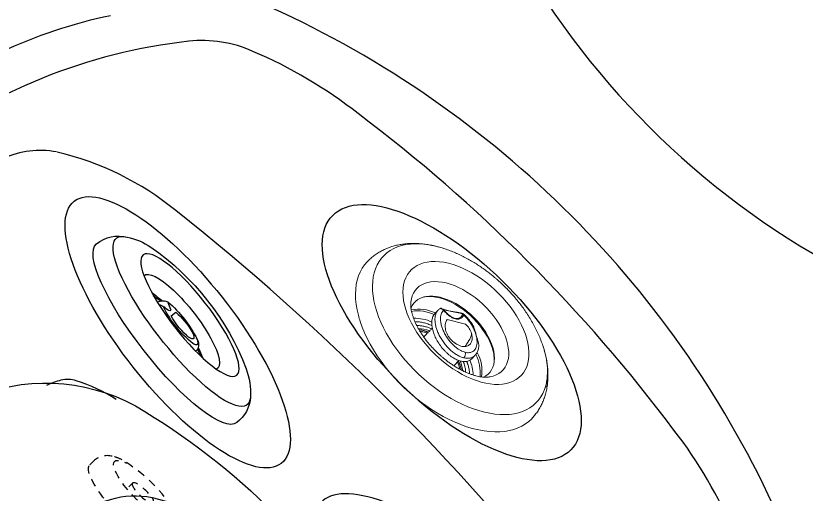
# Model space of a CAD drawing. Header units: inches. Extents: x 2 to 86, y -22 to 129.
# Drawn here: x 9.11 to 21.46, y 15.89 to 23.38 of the extents above; entities that cross this region are included whole.
import ezdxf

# ---------------------------------------------------------------- set-up
doc = ezdxf.new("R2010")
doc.units = ezdxf.units.IN
doc.header["$MEASUREMENT"] = 0
doc.linetypes.add('HIDDEN', pattern=[0.375, 0.25, -0.125])
doc.layers.add('1', color=4, linetype='Continuous')

# ---------------------------------------------------------------- blocks, each defined once
blk = doc.blocks.new('HIDMIN')
at = {"layer": '1', "color": 3, "linetype": 'HIDDEN', "ltscale": 0.5}
for p, q in [((0.236356685516391, 0.9010129556122166), (0.3163020652977622, 0.9007525774996168)), ((0.5058026160121543, 0.2273658355886639), (0.4253463749518502, 0.2276297921431407)), ((0.5171570719015506, -0.230719735823719), (0.4238435667347318, -0.23041359784132)), ((0.2304396751934306, -0.9025429581249043), (0.3103850549748017, -0.902803336237497))]:
    blk.add_line(p, q, dxfattribs=at)
for centre, radius, start, end in [((0.3096049180361007, 0.5890097520907176), 0.3114639775610698, 30.27087461294235, 88.76285393969697), ((0.2013169089681313, 0.4835603644320798), 0.4595934255637201, 14.60383785448276, 34.8240888564348), ((-1.668702907865274, -0.003677073623244098), 2.39204638395426, 348.1275426584984, 14.60383785448572), ((-0.1768695107352372, -0.3173067687629541), 0.867602068649197, 332.1339116837107, 348.1275426584984), ((0.3075017148589936, -0.5902531910280686), 0.3121760650329553, 270.5202515535206, 334.8692595429664)]:
    blk.add_arc(centre, radius, start, end, dxfattribs=at)
at = {"layer": '1', "color": 3, "linetype": 'HIDDEN', "ltscale": 0.5, "extrusion": (0, 0, -1)}
for centre, major_axis, ratio, start_param, end_param in [((0.2333981803549108, -0.0007650012563473751), (0.002958505489128493, 0.9017779568674892), 0.2588200079833026, 3.141586493185122, 6.283185305775769), ((0.5457577790245125, -0.00178977400734226), (0.002187163073893778, 0.6666662241523227), 0.2637641956731417, 8.735609790928956, 13.26143311362753), ((0.5114798439568489, -0.001676950117527554), (-0.005677227944686557, 0.2290427857061918), 0.2624851506142757, 3.141592653589542, 9.424777960769127)]:
    blk.add_ellipse(centre, major_axis=major_axis, ratio=ratio, start_param=start_param, end_param=end_param, dxfattribs=at)
blk = doc.blocks.new('HHPILLOW')
at = {"layer": '1', "color": 4, "linetype": 'Continuous'}
for p, q in [((-2.493662856348354, 4.753440000292542), (-2.105674256348355, 4.600845000292548)), ((-2.493535056348177, -4.721047999707391), (-2.104629956348356, -4.568089999707457))]:
    blk.add_line(p, q, dxfattribs=at)
for centre, radius, start, end in [((-3.119004480416805, 3.459933230967845), 1.436736548251412, 64.19870674311935, 144.2451829579542), ((-3.046013074246378, 1.97333275746886), 2.790709171274251, 17.21278817419931, 70.30863569432098), ((-2.775510644526026, 3.212609205210594), 1.860006189274408, 144.2451829579545, 185.5942556030285), ((-10.99441199381275, 2.407570811759829), 6.398227653638791, 0.8252452733079668, 5.594255603028535), ((-10.49181935035516, 0), 10.49181935035516, 345.3047972418675, 15.47362786403677), ((-4.010785977012585, 2.50816465960218), 0.5861228147119968, 180.8252452733078, 266.9136513492448), ((-7.360403336172316, -1.092366797708202), 4.530513219578506, 44.7353245835756, 52.33768680706847), ((-3.671249686693427, 1.427680425685203), 1.017060497694795, 75.13863876116727, 94.72266359589366), ((-4.229530244427762, -3.122801297396499), 5.59356530952322, 69.8471983880498, 81.54951745679234), ((-3.656439884655223, -1.561218937882739), 3.930143527169514, 60.85987769514308, 69.8471983880498), ((-4.762941381420456, 1.481207604623073), 0.8739993319092445, 13.58559010926897, 44.7353245835756), ((-2.481550809332161, 0.5461660116369345), 1.517378378056258, 34.44500970583191, 60.85987769514308), ((-9.079296851456325, 0.002766516183061896), 5.43337025035915, 342.019837563144, 18.05253914430314), ((-3.534976419895143, 0.01605033516303678), 2.690629813737361, 328.9514312109356, 31.06438648313755), ((-2.51206816861577, -0.492755693265071), 1.554554322597792, 293.0023584904462, 325.5708079882411), ((-5.476981758617837, -1.002620195299642), 1.70341256026332, 301.6980798579719, 336.9533845754468), ((-4.003316947791051, -2.480668104789078), 0.591956896565789, 93.7208307348171, 179.9264290603185), ((-4.133094337513969, 2.742415530218985), 5.170965863734945, 278.0715625138498, 295.5287253823751), ((-3.709021773285203, -1.149635383012711), 1.264283361323205, 267.6769354812565, 283.8190420852181), ((-80.29190557129641, 1.855028273967328), 75.82065550482886, 356.3386680349637, 356.7224094113108), ((-3.152735730338682, -1.832809565125114), 2.929212312086789, 290.9658518163026, 343.5656369317051), ((-2.737128605431531, -3.16569070989361), 1.897329023735506, 174.5894660761836, 226.1126998811895), ((-3.118934661575695, -3.349291592975266), 1.507594211195228, 231.7422641605146, 294.508790775817)]:
    blk.add_arc(centre, radius, start, end, dxfattribs=at)
at = {"layer": '1', "color": 3, "linetype": 'Continuous'}
for centre, radius, start, end in [((-8.343842003758988, 0.08990888871185021), 5.811248817310541, 24.91736302086631, 44.94840016262117), ((-3.452289777500983, 1.376618691446335), 1.111896364388132, 86.48936324076274, 105.9330261561958), ((-3.922225932262705, -2.198487745685124), 4.715708637488957, 69.3637612481715, 83.44877837011721), ((-8.62058809854521, 0.01949486940539913), 5.43499356366448, 333.4140667197293, 26.46126074836484), ((-3.754596085311849, -1.817334919903196), 4.299992489900039, 61.69831124189577, 69.6641410816807), ((-2.408811534261371, 0.6285570708679913), 1.508630504570383, 35.76937891369361, 62.6585324046079), ((-3.453319780722353, 0.01518371013122177), 2.716996479879117, 327.0779087548007, 33.38863537225082), ((-2.257117530451403, -0.7593286333198783), 1.291945886492554, 297.8632999343325, 327.0779087548007), ((-3.751636236140003, 1.839408260139109), 4.289209647383383, 289.7146680394328, 299.2887159989647), ((-3.770839475062939, 1.593224760737822), 4.065192295565401, 275.4073437173614, 291.1400841040647), ((-3.474919522467284, -1.533004503037127), 0.9249887945121534, 252.0318145650573, 275.4073437173614), ((-8.354160519047062, -0.05085203773216307), 5.823696528221809, 315.0702392536522, 335.0709258513776)]:
    blk.add_arc(centre, radius, start, end, dxfattribs=at)
blk = doc.blocks.new('M-JET')
at = {"layer": '1', "color": 3}
blk.add_line((0.668325927030196, -0.1699498365567251), (0.7626681535243165, -0.1699498365566683), dxfattribs=at)
at = {"layer": '1'}
for centre, radius, start, end in [((0.4606413107800336, 1.241504694744094), 0.5350833296088757, 41.31427020583877, 91.37735357126908), ((0.05017635314032987, 0.8807212454143496), 1.081568625623702, 17.2791514325658, 41.31427020583877), ((-2.799553300596699, -0.005733286730844611), 4.065988290642156, 342.7208485674342, 17.2791514325658), ((0.163397270532414, -0.9274070177303315), 0.9629964193397427, 318.6467196641093, 342.7208485674373), ((0.4616114841076637, -1.24654576890498), 0.529996226123443, 268.5324978352554, 323.2495683956618)]:
    blk.add_arc(centre, radius, start, end, dxfattribs=at)
at = {"layer": '1', "color": 3}
for centre, radius, start, end in [((-1.552478291752323, -0.0004851916829125003), 2.300539495803602, 12.11154513120438, 16.4280170190976), ((0.6416374491014949, 0.4081147637620006), 0.09223116684332205, 55.77666249890256, 95.75668968882906), ((-1.573447971192763, -0.0004851916829125003), 2.300539495803602, 12.43253099841732, 15.27026772647051), ((2.328586929481617, -0.004171709372144505), 1.701467421604477, 167.0391293120788, 191.8275269342772), ((0.7606191746555169, 0.3566944521147093), 0.09250898004031326, 123.222310274932, 167.0391293120756), ((0.6102738783359314, 0.352617055780172), 0.1558485063685145, 5.324063276921073, 57.71816651785442), ((0.7164428352609775, 0.424145636473952), 0.01187889115431023, 56.77768972505176, 123.222310274913), ((0.6210002636789795, 0.3277518089648197), 0.1473101878633822, 6.646560226044689, 46.2047719152308), ((-1.051081568360416, -0.003038109620547402), 1.853853554344349, 348.4836872359049, 11.51631276408866), ((-0.445179285214806, 0.06910086681693883), 1.231276034872796, 348.8049997518871, 7.14982592354835), ((0.7127994772204147, -0.2638624914541765), 0.01867905322874366, 13.78940941273339, 157.6380415717899), ((0.498796769256046, -0.3188313497111039), 0.1715224839035704, 319.9043378714484, 349.0420292048416), ((1.155476880374238, -0.4459771968572568), 0.4973533153183822, 157.6380415717971, 169.0420292048383), ((-6.160343083201894, -1.950721203623573), 7.095795766319625, 12.92286605516942, 13.78940941273339), ((0.1375016161018721, 0.4531242514560745), 1.05794841934391, 297.9844813647137, 303.5018700521883), ((-1.573447971192763, -0.0004851916829125003), 2.300539495803602, 345.0347705873045, 348.6312219911843), ((-1.552478291752323, -0.0004851916829125003), 2.300539495803602, 343.7971742042809, 349.0062916965898), ((0.6589078401281085, -0.334578761205421), 0.1133106651707693, 303.501870052191, 340.0963048058276)]:
    blk.add_arc(centre, radius, start, end, dxfattribs=at)
at = {"layer": '1'}
blk.add_ellipse((0.4479089009738004, 3.262979129203813e-05), major_axis=(0.0001294093216870351, -1.776400792199752), ratio=0.2521440560827259, start_param=3.141592653589793, end_param=6.282607469508048, dxfattribs=at)
at = {"layer": '1', "color": 3}
for centre, major_axis, ratio, start_param, end_param in [((0.7472735866924722, 0.001352268492212261), (-0.0003485044133302035, 1.655086482950343), 0.2575165989649531, 6.007199458804998, 9.756158088143565), ((0.7314773524744851, 4.980743341320704e-05), (0.0003860828975916774, 0.927458190431082), 0.2676186437424365, 3.108708292000126, 6.351347307790136), ((0.7246195881530184, 0.01392090259827228), (0, 0.3131717088179471), 0.2220556683473391, 5.440613275855194, 8.481483499261588)]:
    blk.add_ellipse(centre, major_axis=major_axis, ratio=ratio, start_param=start_param, end_param=end_param, dxfattribs=at)
blk.add_ellipse((0.9102649291999114, 0.0003626259792213204), major_axis=(-0.004993503256741862, 1.191305084608643), ratio=0.2553265635919512, dxfattribs=at)
blk = doc.blocks.new('RJET')
at = {"layer": '1', "color": 3, "linetype": 'Continuous', "lineweight": 15}
for p, q in [((0.4058110412017015, -0.8275031350674169), (0.4327694517848499, -0.8108245094567508)), ((0.4257878898902163, -0.8390367740352929), (0.4587902071755252, -0.8183711772889382)), ((-0.8480172011208822, -1.041929860827167), (-0.8465132956379193, -1.039978170059044)), ((-0.008806484050353447, -1.382822189656224), (0.2504090998508843, -1.233147785857938))]:
    blk.add_line(p, q, dxfattribs=at)
at = {"layer": '1', "linetype": 'Continuous', "lineweight": 15, "flags": 128}
for points in [[(1.212071014886931, -0.2753299319273026), (1.128438180214062, -0.2330919772819584), (1.040398457308925, -0.1939533586063362), (0.948295849466632, -0.1580670047528372), (0.8524902351550452, -0.125573136789555), (0.7533559618383947, -0.0965987201052485), (0.6512803832651173, -0.0712569683095694), (0.5466623459356867, -0.04964690086583801), (0.4399106306639453, -0.03185295618632722), (0.3314423553212578, -0.01794466170018438), (0.2216813450050665, -0.007976362184749064), (0.1110564759995896, -0.001987007420467535), (0, 0), (-0.1110541448527158, -0.002023103885832711), (-0.2216720295261894, -0.008048414073414278), (-0.3314214296156024, -0.01805238747920157), (-0.4398735142021621, -0.0319959349317287), (-0.5466045214515134, -0.04982457390761397), (-0.6511974144061128, -0.07146864141427045), (-0.7532435105004538, -0.09684356618895151), (-0.8523440784327931, -0.1258501991493404), (-0.9481118961538186, -0.1583752008050681), (-1.040172763884556, -0.1942914841166612), (-1.128166966250831, -0.2334587110707105), (-1.211750677822863, -0.2757238410318905)], [(-1.300109357100098, -0.3267720063819013), (-1.373259164715051, -0.3750577862465718), (-1.441040814268035, -0.4258881911830912), (-1.503189458009246, -0.4790646081679597), (-1.559462258407621, -0.5343792574485633), (-1.609639337005547, -0.5916160044150445), (-1.653524633564984, -0.650551204117221), (-1.690946672146424, -0.7109545751277864), (-1.721759231128431, -0.7725900993356873), (-1.74584191454889, -0.8352169441558459), (-1.763100622536427, -0.8985904035501733), (-1.773467918992793, -0.9624628541838263), (-1.776903380637464, -1.026108126180262)], [(1.778096587377377, -1.026483190214577), (1.778096501942969, -1.026006786538403), (1.774586557057376, -0.9618860629053927), (1.764144986656646, -0.8980170110437911), (1.746812589763096, -0.8346491906247735), (1.722657090370518, -0.7720302028255901), (1.691772872821701, -0.7104047228613126), (1.654280613014436, -0.6500135439497825), (1.610326806876884, -0.5910926364445857), (1.560083197954413, -0.5338722258128712), (1.503746106344948, -0.4785758930605937), (1.441535661605002, -0.4254197011198499), (1.373694942623047, -0.3746113506124544), (1.300489027821698, -0.3263493682875946)]]:
    blk.add_lwpolyline(points, dxfattribs=at)
at = {"layer": '1', "color": 3, "linetype": 'Continuous', "lineweight": 15, "flags": 128}
for points in [[(1.171831190290817, -1.941600842465107), (1.244458586339704, -1.896885972400639), (1.311974640597043, -1.849576116077898), (1.374101915113755, -1.799865679844459), (1.430585115592578, -1.747958934545636), (1.481192140447178, -1.694069176131848), (1.525715034557237, -1.638417849179717), (1.563970843800689, -1.581233636928886), (1.59580236685153, -1.522751521573468), (1.621078801153715, -1.463211818669777), (1.639696280416928, -1.402859189628359), (1.651578301425417, -1.341941636347457), (1.656676038406147, -1.280709482120329), (1.654968543664438, -1.219414343002938), (1.646462833662468, -1.158308093869721), (1.631193860187068, -1.097641833405518), (1.609224366725414, -1.037664852287563), (1.580644630638631, -0.9786236087961697), (1.545572092192572, -0.9207607160652742), (1.504150871970836, -0.8643139451325794), (1.456551178652063, -0.8095152478877026), (1.402968609586196, -0.7565898039317887), (1.343623347043035, -0.7057550952666674), (1.278759253435766, -0.6572200126141752), (1.208642869238446, -0.6111839970397028), (1.133562317713597, -0.5678362204058942), (1.053826120952181, -0.5273548080251089), (0.9697619320899946, -0.4899061067039412), (0.8817151889108743, -0.4556440011888867), (0.7900476943684396, -0.424709281820725), (0.6951361298604297, -0.3972290659967967), (0.5973705073638484, -0.3733162758183681), (0.4971525667922378, -0.3530691740696312), (0.3948941251599933, -0.3365709604346563), (0.2910153843382375, -0.323889429612052), (0.185943204354885, -0.3150766927322479), (0.0801093493354017, -0.3101689632213436), (-0.02605128670859358, -0.3091864079926125), (-0.1321024669522899, -0.3121330645762725), (-0.2376084043481228, -0.3189968245283126), (-0.3421355523684042, -0.3297494831868732), (-0.4452543865408813, -0.3443468555710467), (-0.5465411694569866, -0.3627289579466293), (-0.6455796919998704, -0.3848202543119896), (-0.7419629836366539, -0.4105299667917706), (-0.8352949847478328, -0.4397524486626878), (-0.9251921741212072, -0.4723676184785432), (-1.011285144922709, -0.5082414535106068), (-1.093220122668527, -0.54722654047589), (-1.170660418960068, -0.5891626812896504), (-1.243287815008927, -0.6338775513541322), (-1.310803869266266, -0.6811874076768873), (-1.372931143783006, -0.7308978439102987), (-1.429414344261858, -0.7828045892091353), (-1.4800213691164, -0.8366943476229238), (-1.52454426322646, -0.89234567457504), (-1.562800072469912, -0.9495298868258715), (-1.594631595520752, -1.00801200218126), (-1.619908029822966, -1.067551705084981), (-1.638525509086151, -1.127904334126384), (-1.650407530094611, -1.188821887407286), (-1.65550526707537, -1.250054041634399), (-1.653797772333689, -1.311349180751819), (-1.64529206233172, -1.372455429885051), (-1.630023088856291, -1.433121690349211), (-1.608053595394637, -1.493098671467223), (-1.579473859307882, -1.552139914958587), (-1.544401320861823, -1.610002807689483), (-1.502980100640087, -1.666449578622206), (-1.455380407321286, -1.721248275867126), (-1.401797838255419, -1.774173719822954), (-1.34245257571223, -1.82500842848809), (-1.277588482105017, -1.873543511140582), (-1.207472097907669, -1.919579526715054), (-1.171374031605865, -1.941115229720722)], [(0.8436677226056588, -1.885977535327271), (0.7774983283081269, -1.921396338936319), (0.7068788110629782, -1.953824164311655), (0.6322136730697707, -1.983075267806143), (0.5539305894772895, -2.008982101747947), (0.4724779586991303, -2.031396274138302), (0.3883223340280324, -2.05018939862768), (0.3019457512610586, -2.06525382990074), (0.2138429676421367, -2.076503280259487), (0.1245186279372774, -2.083873313871038), (0.03448437387515924, -2.08732171585018), (-0.05574408649039242, -2.086828734062721), (-0.1456499327094321, -2.082397192263699), (-0.2347181922366417, -2.074052473923203), (-0.3224386901473224, -2.061842376832217), (-0.4083089713734864, -2.045836839321126), (-0.4918371787204876, -2.02612753965937), (-0.5725448701810194, -2.00282737093049), (-0.6499697594071279, -1.97606979439098), (-0.723668363644947, -1.946008075016067), (-0.7932185439634623, -1.912814403611975), (-0.8582219232282, -1.876678910522571), (-0.9183061679694333, -1.837808576579761), (-0.973127121074441, -1.796426047536357), (-1.022370773088454, -1.752768358771135), (-1.065755060832089, -1.707085577571775), (-1.103031483034101, -1.659639370771913), (-1.133986523723792, -1.610701505947432), (-1.158442875231401, -1.560552294756292), (-1.176260453790178, -1.509478987338696), (-1.187337201923782, -1.457774126974357), (-1.191609673021901, -1.405733874421117), (-1.189053394757053, -1.353656311532859), (-1.179683009259662, -1.301839733873663), (-1.163552189249231, -1.250580942107973), (-1.140753330601996, -1.20017354195295), (-1.111417023115706, -1.15090626243196), (-1.075711302502867, -1.103061302060368), (-1.033840687897737, -1.056912712438404), (-0.9860450103889775, -1.012724828508283), (-0.9325980392889903, -0.9707507544675025), (-0.8738059140081305, -0.9312309140110244), (-0.8100053905158404, -0.8943916732061155), (-0.7415619124329567, -0.8604440438878953), (-0.6688675178037897, -0.8295824750029084), (-0.5923385935375336, -0.8019837388229121), (-0.5124134903820163, -0.7778059184094275), (-0.4295500120901465, -0.7571875021281755), (-0.3442227931615207, -0.7402465904005453), (-0.2569205801789849, -0.7270802192346935), (-0.1681434323125188, -0.7177638044123), (-0.0783998570254596, -0.7123507095138564), (0.01179610261004882, -0.7108719402565811), (0.1019278123053198, -0.7133359668970911), (0.1914790057894606, -0.7197286757137391), (0.2799367419358987, -0.7300134498493804), (0.3667943428426383, -0.7441313790492359), (0.4515542960374717, -0.7620015970933025), (0.5337311041842554, -0.7835217449908924), (0.6128540659678947, -0.8085685572837349), (0.6884699722285177, -0.8369985680992613), (0.7601457019028715, -0.8686489329101192), (0.8274707029021329, -0.9033383612928958), (0.8900593437176667, -0.9408681553432245), (0.9475531222828124, -0.9810233477995354), (0.9996227194405094, -1.023573933355806), (1.045969885253612, -1.068276186111348), (1.086329147353524, -1.114874055610557), (1.120469331541869, -1.163100633476859), (1.148194885935311, -1.212679682239553), (1.169347001069099, -1.26332721759718), (1.183804519543258, -1.314753135053849), (1.191484630001241, -1.366662871611425), (1.192343341465858, -1.418759092999835), (1.186375735315551, -1.470743396780762), (1.173615993457986, -1.522318021569802), (1.154137202539005, -1.573187552586717), (1.128050935308977, -1.623060613764608), (1.095506611544209, -1.671651536725449), (1.056690642184151, -1.718681997062916), (1.011825361586034, -1.763882608559257), (0.9611677540142409, -1.806994466205083), (0.9050079816573486, -1.847770629184069), (0.8436677226056588, -1.885977535327271)], [(-0.4002866820794111, -0.879716316650871), (-0.4425024910841557, -0.853293236327687), (-0.4795231567958922, -0.8243898430156946), (-0.4795533853147731, -0.8243633516009368)], [(-0.4334671518477933, -0.8114590267633162), (-0.4114901371137307, -0.824129792184209), (-0.3962743858080273, -0.8321761753367127)], [(0.3256041220939778, -0.8660545951709082), (0.3596313301028147, -0.8514250239195462), (0.4058110412017015, -0.8275031350674169)], [(0.3974858066232514, -0.8322134178496583), (0.401056028105728, -0.830375391002363), (0.4351797502143882, -0.811196300305113)], [(-0.7793555018695031, -0.9707316436588656), (-0.7820602443074733, -0.9771666462808071), (-0.795702080384217, -1.01931465204396), (-0.8025501997365154, -1.062009828347215), (-0.8025461766245314, -1.104887915000205), (-0.7956900453721119, -1.147583091285995), (-0.7820403000735894, -1.189731097014473), (-0.7617133955432109, -1.230972340261658), (-0.7348827537633156, -1.27095496528149), (-0.7017772843093155, -1.309337854414736), (-0.6626794313739879, -1.345793538384726), (-0.6179227640530769, -1.380010990149742), (-0.5678891304513058, -1.411698278476067), (-0.5130053998892947, -1.440585058592362), (-0.4537398210046888, -1.466424878675781), (-0.390598026820129, -1.488997282492335), (-0.3241187208603833, -1.508109690251388), (-0.2548690811240135, -1.523599041628827), (-0.1834399211204527, -1.535333186940107), (-0.1104406492576402, -1.543212014594701), (-0.03649406958433588, -1.547168305213148), (0.03776893175455598, -1.54716830511876), (0.1117147690159754, -1.543212014312388), (0.1847125623889951, -1.535333186472229), (0.2561395204388646, -1.523599040979406), (0.3253862535439396, -1.508109689425993), (0.3918619729930128, -1.488997281497944), (0.4549995313865054, -1.46642487752095), (0.5142602613378529, -1.440585057286853), (0.5691385711938892, -1.411698277031107), (0.6191662585643769, -1.380010988577567), (0.6639165048599409, -1.345793536698807), (0.7030075167578502, -1.309337852629469), (0.7361057835275346, -1.270954963412066), (0.7629289224270224, -1.230972338324108), (0.7832480878929005, -1.189731095025209), (0.7968899239696725, -1.147583089262056), (0.8037380433219425, -1.104887912958844), (0.803734020209987, -1.062009826305854), (0.796877888957539, -1.019314650020021), (0.7832281436590449, -0.9771666442915574), (0.7804935966302082, -0.9706657108949486)], [(-0.3428726849947736, -0.9079737550558491), (-0.3533706715440701, -0.9033492975273418), (-0.4002866820794111, -0.879716316650871)], [(0.6567999150787216, -1.637639219567717), (0.5979655132411494, -1.668805818759751), (0.534708320239389, -1.696936684071233), (0.4674966701986136, -1.721823544417589), (0.3968281746604987, -1.743282146191916), (0.3232260384412768, -1.761153617414323), (0.2472351860063213, -1.775305643964629), (0.1694182270402962, -1.785633449189618), (0.0903512910815607, -1.792060569632781), (0.01061976206091231, -1.794539421142929), (-0.06918605567645386, -1.793051651170828), (-0.1484753077775451, -1.787608274644867), (-0.2266609643606898, -1.778249592420266), (-0.3031641661793003, -1.765044892906019), (-0.3774185102932393, -1.748091939077284), (-0.4488742435179915, -1.727516244672984), (-0.5170023326049318, -1.703470144935665), (-0.5812983810183141, -1.676131668774758), (-0.6412863633110533, -1.645703220702956), (-0.6965221494500327, -1.612410082303683), (-0.7465967930000659, -1.576498744325505), (-0.7911395588198218, -1.538235081750486), (-0.8298206678553868, -1.497902385349107), (-0.8623537387088049, -1.455799264294242), (-0.8884979079056734, -1.412237435363721), (-0.9080596131643972, -1.367539415097923), (-0.9208940264633156, -1.322036132000534), (-0.9269061262966432, -1.276064476459283), (-0.9260514011807004, -1.229964806527818), (-0.9183361792011908, -1.184078428033359), (-0.9038175811622864, -1.138745067668154), (-0.8826030976844095, -1.094300357771573), (-0.8548497933807653, -1.051073351425842), (-0.8480172011208822, -1.041929860827167)], [(0.8480985497120912, -1.040566190755143), (0.8774090522244649, -1.083366770219527), (0.9002831682508372, -1.127537591914418), (0.9164962389669995, -1.172680040307228), (0.9259282284697861, -1.218459896504015), (0.9285093056087987, -1.264538222466541), (0.9242203609920239, -1.310573870390627), (0.9130931484647533, -1.356226008445617), (0.8952100500156064, -1.401156644173597), (0.8707034658486634, -1.445033126867457), (0.8397548341390006, -1.48753061040037), (0.8025932877278592, -1.528334458272838), (0.7594939577030857, -1.567142573071223), (0.7107759364251933, -1.60366763309132), (0.6567999150787216, -1.637639219567717)], [(0.757146191481695, -1.240584685911784), (0.7441100046602287, -1.257682986447804), (0.7096595472671652, -1.295894263214763), (0.6693335584982094, -1.332138245755075), (0.6234661921965312, -1.366114605014928), (0.5724375198045379, -1.39754180218101), (0.5166703809725561, -1.426159421600033), (0.4566268797760813, -1.451730328664723), (0.392804555575907, -1.474042634785974), (0.3257322602503621, -1.492911453168233), (0.2559657759620677, -1.508180430839928), (0.1840832097718987, -1.519723044243335), (0.1106802032617509, -1.527443647648539), (0.0363649968609252, -1.531278265704259), (-0.03824661022576947, -1.531195123557652), (-0.1125363627240574, -1.527194910150627), (-0.1858886723481419, -1.519310772511403), (-0.2576957187591518, -1.507608041087423), (-0.3273624861558062, -1.492183688396835), (-0.394311693762802, -1.473165525483807), (-0.4579885793611993, -1.450711142835729), (-0.5178654962226403, -1.425006604538964), (-0.5734462853565674, -1.396264906493087)]]:
    blk.add_lwpolyline(points, dxfattribs=at)
at = {"layer": '1', "linetype": 'Continuous', "lineweight": 15}
for centre, radius, start, end in [((-0.4185722405959211, -1.750620819657712), 1.674650151775392, 118.2707263158865, 121.7625898356431), ((0.418785879096788, -1.752238826296022), 1.676472841692035, 58.26929776694326, 61.7586294505621)]:
    blk.add_arc(centre, radius, start, end, dxfattribs=at)
at = {"layer": '1', "color": 3, "linetype": 'Continuous', "lineweight": 15}
for centre, radius, start, end in [((-0.119700866129989, -0.3623731610256726), 0.5677320225184577, 233.4395344436958, 248.8659745745996), ((-0.1107806254037484, -0.2973730879692198), 0.6258259292170473, 236.3167745787261, 250.0417815822559), ((-0.1115119443846879, -0.3214844766310847), 0.584673385594374, 236.822035763045, 248.6473363091553), ((0.1354965213371031, -0.4146975150336232), 0.5357899905188797, 290.7819864152258, 310.1357153815183), ((0.1282164030722583, -0.3755977893618763), 0.5527936500668047, 290.9204160992488, 306.8077669479403), ((0.09255367941042891, -0.2537055755956317), 0.6735411278466189, 290.2432406986263, 299.6532407096921), ((-0.2523166304506503, -0.590784133891276), 0.626848119358483, 215.8859342796395, 252.0988823587097), ((-0.2403111631273589, -0.5501929622646742), 0.6363419071266165, 218.2891219002362, 250.6263282329235), ((-0.2109539745857489, -0.4650636898416565), 0.6041495283121018, 224.4399299344738, 247.023077953707), ((-0.2570321271810201, -0.979047828651062), 0.09605053046782791, 182.6055408182042, 237.3943429295755), ((0.1848575375682628, -0.4284642639350977), 0.6493585679616092, 289.0209256071249, 314.9139362024047), ((0.2561067923000735, -0.5707393721488074), 0.6122259221151929, 288.6542351179456, 322.399167581928), ((0.2515936275572415, -0.5871939923290199), 0.6305265783819565, 288.6633448828031, 323.9891890163788), ((0.162256108840495, -1.239218081020994), 0.08836174685603317, 3.939220993063686, 22.60009382699135), ((-0.313609927804066, -0.9069310813800371), 0.5540419885766138, 217.0196612540802, 242.0316891119022), ((-0.008024575810338774, -1.026519069087769), 0.3563039785182009, 241.8393717811113, 269.8742644461562)]:
    blk.add_arc(centre, radius, start, end, dxfattribs=at)
blk.add_ellipse((0.2816222563962754, -0.6640498057021205), major_axis=(0.1661232146624227, 0.1015090778426071), ratio=0.6641171479281409, start_param=4.574762088510643, end_param=4.607117566432582, dxfattribs=at)
for points, knots in [([(-0.8472702859904473, -1.041081272337209), (-0.8423837001173808, -1.034945809431676), (-0.83231362936354, -1.02230210538724), (-0.8115056550039128, -1.000980506959124), (-0.7860712245032175, -0.9783517714080858), (-0.7559838540722978, -0.9551229049197048), (-0.721391156820772, -0.9317694566967418), (-0.6823553301425989, -0.908667905348409), (-0.6390445661975264, -0.8861906881157324), (-0.5916873297281597, -0.8646828495145655), (-0.5405826153962892, -0.8444641338852819), (-0.4860977606229824, -0.8258245431357807), (-0.4286811367662722, -0.8090238310349349), (-0.3688980146103233, -0.7942921642994207), (-0.307537543607765, -0.7818357185875584), (-0.2459828598392448, -0.7718563365915827), (-0.1871171451883811, -0.7645590855021851), (-0.135243300112478, -0.7598794845195727), (-0.08780227656748707, -0.7569215466521371), (-0.04388319150228881, -0.755210933666774), (-0.01370994125045399, -0.7550008254984277), (0.0006093369575239649, -0.7549011147516183)], [0, 0, 0, 0, 0.05269974409619781, 0.1086014173377949, 0.1642233229425421, 0.2198112207663931, 0.275533130169027, 0.3315255078411632, 0.3878526407496108, 0.4445285574205661, 0.5015264190062739, 0.558781144336652, 0.6161828451010456, 0.6735530553530792, 0.7305791986917124, 0.786621556140637, 0.8400034729700108, 0.886599278256181, 0.9222715389791205, 0.9631125102948205, 0.9999999999999999, 0.9999999999999999, 0.9999999999999999, 0.9999999999999999]), ([(-0.5885682620780699, -0.863915698193324), (-0.5872228737927969, -0.8654529255147594), (-0.5730081723961291, -0.8816945024566962), (-0.5378010215831353, -0.9095434518915795), (-0.4997979441980078, -0.9334254622249887), (-0.4810844555645986, -0.9451854500909178)], [0, 0, 0, 0, 0.05038971332391032, 0.5323925711124754, 1, 1, 1, 1]), ([(-0.5255827913799465, -0.8397952907437372), (-0.5237039937954933, -0.8419554164534304), (-0.510432429149489, -0.8572142438207493), (-0.4783748702199091, -0.8827654606650697), (-0.4445341676890564, -0.9040015164760291), (-0.4278700338442434, -0.9144587602654184)], [0, 0, 0, 0, 0.07723906629265591, 0.5456060141773725, 1, 1, 1, 1]), ([(0.4509757914033514, -1.173523637382999), (0.4513488220848103, -1.163987689404081), (0.4524412152760817, -1.136062360033321), (0.4327917810688291, -1.090314905441289), (0.3964600103516602, -1.038940064053236), (0.3457383365085036, -0.9925144498736529), (0.2850005696831204, -0.9518932296431046), (0.2146300799847154, -0.9167956008496674), (0.134218748597533, -0.8876346238197357), (0.04525740421368596, -0.8661951385757618), (-0.032959483206497, -0.856426532751982), (-0.09514798263739976, -0.8542276762197076), (-0.140024049601891, -0.8553873608717879), (-0.1831367031761886, -0.8592326603824461), (-0.2235091719106208, -0.8655936416767815), (-0.2610815205339065, -0.874376589811348), (-0.3061233596316697, -0.8882591670792976), (-0.3345158907781922, -0.9026281760723975), (-0.3529801536970183, -0.911972646227639)], [0, 0, 0, 0, 0.04349557943270811, 0.1273736375783446, 0.2126565998633188, 0.296665398101624, 0.3769180045973558, 0.4571706110930719, 0.541179409331407, 0.6264623716163817, 0.7103404297620327, 0.7509376405209353, 0.7906387663237053, 0.8286530766532634, 0.8658488117319671, 0.9007999996947622, 0.9354881437751286, 1, 1, 1, 1]), ([(0.0006093369575239649, -0.7549011147516183), (0.02561182320343391, -0.7551893894429895), (0.0608366701405032, -0.7555955263279657), (0.1127128844152878, -0.7583021583342315), (0.1569272159408399, -0.7615558280488699), (0.2090388958758354, -0.7669708720520134), (0.2628618832482346, -0.7742734501391055), (0.317966240585065, -0.783656174561699), (0.3731721962914207, -0.7950954225440512), (0.4276524902166443, -0.8085345624186004), (0.4807022257284643, -0.823860880639927), (0.5317263224267208, -0.84091782588618), (0.5802168995809893, -0.8595089124285096), (0.625741756534012, -0.8794015773427759), (0.6679390736973119, -0.9003307122957835), (0.7065136248378394, -0.9220011363325682), (0.7412442605724721, -0.9440947311397281), (0.7719607288397583, -0.966262675604824), (0.7986414796239387, -0.988177070482493), (0.8210507706705812, -1.009354609494423), (0.8374284738538051, -1.026958494807985), (0.8447663772022054, -1.036594341306369), (0.8474992610202605, -1.040183057008747)], [0, 0, 0, 0, 0.06454125978325126, 0.09092919698587215, 0.1346143968450964, 0.179857502363646, 0.2282146534779001, 0.278433565732238, 0.3299777999231218, 0.3824116372447003, 0.435416035732009, 0.4887494614381967, 0.5422288003249309, 0.5957178596967756, 0.6491218329420427, 0.7023863553315086, 0.7555006090485527, 0.808504551816219, 0.8615010214334912, 0.9146709200252251, 0.9682205596339982, 1, 1, 1, 1]), ([(0.3255996298012178, -0.9618000984561661), (0.3419414431029679, -0.9556511649387431), (0.3789298741820062, -0.9417335292749414), (0.4302292789315629, -0.9150249957660321), (0.4793190521308475, -0.8826088293981087), (0.5117280362511281, -0.8571984022364347), (0.5250144432397974, -0.8419008035349123), (0.5269195125927126, -0.8397073597781315)], [0, 0, 0, 0, 0.1981384250866441, 0.4484710077835445, 0.6987405454649906, 0.9568039610257496, 1, 1, 1, 1]), ([(0.3542688215805754, -1.003031493221897), (0.3766421732580341, -0.9946544812897002), (0.4222570272804376, -0.9775754051664478), (0.4836463903805281, -0.945850489987194), (0.5387044978477888, -0.9093454049700824), (0.5742323809642187, -0.8817463381485311), (0.5883943481023834, -0.8655577680840736), (0.5896892205284132, -0.8640775970888228)], [0, 0, 0, 0, 0.2349200857888402, 0.478955749441567, 0.7230460956764467, 0.9746772485420333, 1, 1, 1, 1]), ([(-0.4508193214601306, -1.130124268223184), (-0.4511979372213943, -1.125449678105014), (-0.4526630779261893, -1.107360277291235), (-0.4433050318504854, -1.076729552444959), (-0.4227709251006786, -1.040612664183641), (-0.3927474955305854, -1.008964401958877), (-0.3659656415213988, -0.9917557967790174), (-0.3529835056685613, -0.9834141617971284)], [0, 0, 0, 0, 0.0868583709789157, 0.3361184289845215, 0.5711797873926621, 0.7921352922548479, 1, 1, 1, 1]), ([(-0.3529801536970183, -0.911972646227639), (-0.3612958034259748, -0.9171099627876629), (-0.3780318607418849, -0.927449314155325), (-0.3995326562385344, -0.9453605536869816), (-0.4181418410295521, -0.9649953660551773), (-0.4333317747102683, -0.9867318936688179), (-0.4440905459551345, -1.010034976389818), (-0.4516533172640607, -1.034269993265042), (-0.4504043041966668, -1.050649418359569), (-0.4497910124776183, -1.058692061015165)], [0, 0, 0, 0, 0.1304298267682323, 0.2625027661868034, 0.4033500829402989, 0.5454088421385267, 0.6964399503883728, 0.850945622971794, 0.9999999999999999, 0.9999999999999999, 0.9999999999999999, 0.9999999999999999]), ([(-0.3529835056685613, -0.9834141617971284), (-0.3380343394982219, -0.975679905567489), (-0.3071625490196652, -0.9597077546723511), (-0.250107848285495, -0.9421482508349186), (-0.1849050402141472, -0.9300581881715573), (-0.1127856223249921, -0.9250011563463829), (-0.03679650972884474, -0.9274013552675342), (0.03993943098552677, -0.9372507358419568), (0.114225292522832, -0.9538890296532827), (0.1832956693166352, -0.9761887482286795), (0.2451785319264559, -1.002769533300253), (0.3001519996960837, -1.033012550758201), (0.3488127454269545, -1.067065575017239), (0.3906439591415847, -1.105358538999823), (0.4239864136155802, -1.147209339803027), (0.4449453161661268, -1.191135742911939), (0.4545793103841618, -1.223509293758056), (0.4527287566386917, -1.240616625771807), (0.4524859898833711, -1.24286086833753)], [0, 0, 0, 0, 0.05298309783857613, 0.1094163431414684, 0.1695660299998452, 0.2334288626395246, 0.3005723775654687, 0.3700811080464317, 0.4406436367287185, 0.5107499887125969, 0.5789256553712625, 0.6442707390198865, 0.7112947193339807, 0.7807884931854991, 0.8513515455074118, 0.9214607718314849, 0.9896967523170129, 1, 1, 1, 1]), ([(0.1088848458252869, -1.463851016369659), (0.08908291252444656, -1.463594087936457), (0.04869656013013923, -1.463070078382145), (-0.01333693590001417, -1.455227035415319), (-0.07723971074327096, -1.441930008893124), (-0.1415689033628666, -1.422089089928164), (-0.2030135329216591, -1.396291136249104), (-0.2586693869415058, -1.365343408568123), (-0.3060038058053749, -1.330613781974193), (-0.3432615266916059, -1.293745677949133), (-0.3696589609810985, -1.256412062697791), (-0.3851793304244211, -1.220342935338977), (-0.39107339119019, -1.186106021045902), (-0.3881047527327155, -1.154789281643929), (-0.3775731876400812, -1.126072698076143), (-0.3604812198902607, -1.10093740857468), (-0.3379162234724902, -1.078481356735153), (-0.3184621037289901, -1.066111249712549), (-0.3087893360278713, -1.059960718450014)], [0, 0, 0, 0, 0.05937834133421149, 0.1211030550038831, 0.1897020062776018, 0.2629102536897004, 0.3393723930908865, 0.4172016142312876, 0.4942614691856203, 0.5685513406430178, 0.6385419746886483, 0.7033337460924193, 0.7612250074317745, 0.8168963441365431, 0.8658390560966348, 0.9132768047978191, 0.9568804277678866, 1, 1, 1, 1]), ([(-0.3087893360278713, -1.059960718450014), (-0.2981402671792637, -1.054377581781353), (-0.2767181519316182, -1.043146308994949), (-0.237837614742574, -1.030116579332883), (-0.1943043200050738, -1.020245110156608), (-0.144576433601344, -1.014161968361066), (-0.09033165999017001, -1.012444191496684), (-0.03103559603954409, -1.015843915692727), (0.03144071845241569, -1.024802851708401), (0.09610122245032926, -1.040040777900145), (0.1599569762587407, -1.061549161128227), (0.2201109150233833, -1.088876138874923), (0.2737164942058712, -1.121008714373588), (0.3184038382457288, -1.156484833839869), (0.3527740249531064, -1.193627506528173), (0.3758073747177093, -1.230521980145625), (0.3893980945200894, -1.266339916956923), (0.3903076959888949, -1.289659395416834), (0.3907538005202582, -1.301096189844571)], [0, 0, 0, 0, 0.04310625490830324, 0.08671435725181113, 0.1341321746458405, 0.1830959275793647, 0.2387449270190614, 0.2966556396759412, 0.3614455514793498, 0.4314338263773549, 0.5057219292157585, 0.5827813573704893, 0.6606118069292083, 0.7370766654110926, 0.8102886038771935, 0.878891124075034, 0.9406034178803842, 1, 1, 1, 1]), ([(-0.1252126635373543, -1.05898770302619), (-0.1410278103953146, -1.063459048689111), (-0.1730679299386111, -1.072517608236183), (-0.2129246759905925, -1.093637015897599), (-0.2447823180727369, -1.11888121117866), (-0.2567641103430844, -1.138282971704029), (-0.262678376802711, -1.147859767807944)], [0, 0, 0, 0, 0.2468022448637806, 0.5000000000000359, 0.7531977551362719, 0.9999999999999999, 0.9999999999999999, 0.9999999999999999, 0.9999999999999999]), ([(0.1373955811220071, -1.091472095625761), (0.1240007883012026, -1.084310539670639), (0.09683695631701994, -1.069787336115752), (0.04622549359760342, -1.055697969786706), (-0.008312825253142364, -1.047897885621836), (-0.04527717748820237, -1.049071268637221), (-0.0635047177053707, -1.049649877075069)], [0, 0, 0, 0, 0.2465556558548007, 0.4999999999999942, 0.7534443441451906, 1, 1, 1, 1]), ([(0.2438325207321839, -1.205260941412632), (0.2387893895752882, -1.194743843526894), (0.228704095890464, -1.173711667763328), (0.2045386083713936, -1.144027118173), (0.1747975547887961, -1.116078489744012), (0.1498652992521556, -1.099675801707932), (0.1373955811220071, -1.091472095625761)], [0, 0, 0, 0, 0.2500238025296138, 0.4999995832515819, 0.7499277892175618, 1, 1, 1, 1]), ([(-0.4521788100815911, -1.128586818263628), (-0.4514919446410772, -1.141666495666882), (-0.4502231572036806, -1.165827458491009), (-0.4404406601738344, -1.198617448980428), (-0.4277451641787309, -1.227512918191508), (-0.4133175600771892, -1.251590390026792), (-0.4000405661099364, -1.270083340057823), (-0.3918437011658682, -1.279602598650968), (-0.3887166927316343, -1.28323408484863)], [0, 0, 0, 0, 0.2376518965045353, 0.4389939032527532, 0.6046008886133014, 0.7873296945917168, 0.9188687573524067, 1, 1, 1, 1]), ([(-0.1761804749494331, -1.340646620717109), (-0.1789648389184606, -1.338686487062091), (-0.1847266394160556, -1.334630300732158), (-0.1956165140495898, -1.320220810274861), (-0.2042430789409195, -1.300582552935353), (-0.2117396008780474, -1.277451493799731), (-0.2181723444296892, -1.253496165036182), (-0.2227139158833893, -1.233856012939398), (-0.2254649077653994, -1.221345163949252), (-0.2259386133595456, -1.219167603996169), (-0.2259911428604937, -1.21892736362534), (-0.2259912729551843, -1.218926768643797), (-0.2259915006183633, -1.218925727436769), (-0.2259919559350863, -1.218923645061508), (-0.2259928665301061, -1.218919480465559), (-0.2259946875662422, -1.218911151892556), (-0.2259983290231844, -1.218894497221754), (-0.2260056094758056, -1.218861197781337), (-0.2260201605377574, -1.218794638506097), (-0.2260492233025104, -1.218661678384336), (-0.2261071915071966, -1.218396391909948), (-0.2262224995002953, -1.217868354452776), (-0.2264506089660472, -1.216822424953506), (-0.2268968570217567, -1.214771172801818), (-0.2277499158184071, -1.210831306699944), (-0.2293955887268453, -1.203165318552124), (-0.2317117093272429, -1.19223051860817), (-0.2345491588010304, -1.178774347705854), (-0.2383696241645907, -1.160479319928214), (-0.2423793199475881, -1.141804423375831), (-0.2448972542746901, -1.128450332594383), (-0.2457304826012319, -1.124031231351424)], [0, 0, 0, 0, 0.05061832127770028, 0.1047466035211904, 0.2338977871204566, 0.3182904295841161, 0.4177518099190324, 0.5552999041802359, 0.5810646646680272, 0.5842537464687606, 0.5842557234568442, 0.5842577004365636, 0.5842616543709132, 0.5842695621392515, 0.5842853772744819, 0.584317005939166, 0.5843802568454267, 0.5845067329655508, 0.584759582436493, 0.585264870303372, 0.5862738017550172, 0.5882850876742964, 0.5922813527530851, 0.600168665620337, 0.6155225058405865, 0.6445478125052942, 0.7016781457189185, 0.7597759076977076, 0.8209613043530948, 0.9407529770904165, 1, 1, 1, 1]), ([(-0.388837350663465, -1.283330905459138), (-0.388769417815638, -1.283427849495524), (-0.3882977598492801, -1.284100932230643), (-0.3865199487049438, -1.285905578260298), (-0.3834747938141163, -1.288665324598185), (-0.3796399381619722, -1.291790407221072), (-0.3732976170420841, -1.29661058994273), (-0.360080731533742, -1.305838066782187), (-0.3392947973041203, -1.319053275472257), (-0.3153006045565121, -1.333491624492495), (-0.2905289076730355, -1.348022836396495), (-0.2646832879194108, -1.363017491121013), (-0.2365494602051683, -1.379267028296027), (-0.2089075775884908, -1.395212132233922), (-0.1845755989943711, -1.40916127471084), (-0.1616669793372978, -1.422132318942033), (-0.1410672563160063, -1.433320506278093), (-0.125379233393403, -1.44125314547793), (-0.1204588536903088, -1.442543542485936), (-0.119092670114469, -1.442901831745104)], [0, 0, 0, 0, 0.002055086107160206, 0.01426846900118383, 0.0267028999057595, 0.03949929341549138, 0.05369859962775218, 0.08809585375286844, 0.1638567637478327, 0.2594770632964047, 0.3391185996572136, 0.4295917615615033, 0.5399555863219422, 0.6458445986456919, 0.7313008303526599, 0.8074064789206745, 0.9003976973153737, 0.9723446078859168, 1, 1, 1, 1]), ([(0.3907538005202582, -1.301096189844571), (0.3657486962272287, -1.299613043106973), (0.3187987278945741, -1.29682826398556), (0.2536120439337992, -1.301827486859821), (0.2010297922889208, -1.313553841396185), (0.1608786619244711, -1.330956827064895), (0.1306634548059833, -1.35408653500734), (0.1102325011341634, -1.384434404944571), (0.1014648942012855, -1.422151088454029), (0.106305794135352, -1.449356815462508), (0.1088848458252869, -1.463851016369659)], [0, 0, 0, 0, 0.15491352840821, 0.2908680230978559, 0.4020033206615103, 0.4996246849909899, 0.597130906866822, 0.7080924610980593, 0.8444825049580227, 1, 1, 1, 1]), ([(0.1277171679972753, -1.456971013461953), (0.1244665728352459, -1.44347831104065), (0.1184494291157421, -1.418502106503411), (0.1246015762409911, -1.383864381497673), (0.1421942130033358, -1.355777353981239), (0.1700237642839397, -1.33394318705939), (0.2082493043583895, -1.317712107669337), (0.257842976561534, -1.307187275978663), (0.3083103317431153, -1.303060244606797), (0.3419547712078952, -1.304816939025329), (0.3550771683626976, -1.305502105495833)], [0, 0, 0, 0, 0.1718001655145502, 0.3180175430720934, 0.4327627833108432, 0.5393682434523661, 0.6461082841230541, 0.7610386896858917, 0.9067975193388922, 1, 1, 1, 1]), ([(0.1708221225101738, -1.455066459065222), (0.1857297788118615, -1.44480202326271), (0.2154868453608003, -1.424313256076175), (0.2617289520819099, -1.393444017287663), (0.3082669376599085, -1.363472108696641), (0.3352846752119376, -1.347490905335604), (0.3487395126131503, -1.339532263636414)], [0, 0, 0, 0, 0.2519640131236336, 0.5029435717266162, 0.7524658232844121, 1, 1, 1, 1]), ([(0.3415065176795338, -1.341548766491712), (0.3302863838385122, -1.348143906297068), (0.3070803875958745, -1.361784277411388), (0.2656452787292096, -1.387638725166667), (0.219888364113217, -1.417006468541047), (0.1889600438045989, -1.43734258389776), (0.1725187607909788, -1.448153123385239)], [0, 0, 0, 0, 0.2170004704501074, 0.4488103415957024, 0.7069913568671654, 1, 1, 1, 1]), ([(0.3415064240835477, -1.341548832864717), (0.3432612916741675, -1.341533225854846), (0.3456243700853747, -1.341512209689114), (0.3472937608037512, -1.34015177577092), (0.3477234297871803, -1.339801626310845)], [0, 0, 0, 0, 0.7426192809646739, 1, 1, 1, 1]), ([(0.408292893933293, -1.308264614005722), (0.408228058921452, -1.308272679486237), (0.4056714008945619, -1.308590727942644), (0.3939403719552388, -1.313585910808257), (0.3723844115425834, -1.32407140977665), (0.3515701648995275, -1.335852589378788), (0.3415065176795338, -1.341548766491712)], [0, 0, 0, 0, 0.009412425187465814, 0.3711629214792032, 0.6959585121856853, 0.9999999999999999, 0.9999999999999999, 0.9999999999999999, 0.9999999999999999]), ([(0.3478683545110073, -1.34003403025568), (0.356098043889034, -1.335368112840769), (0.3724638988595643, -1.326089302400959), (0.3960879128237025, -1.313766268515025), (0.4036829472219949, -1.310365464362036), (0.4087317581428351, -1.30810477451567)], [0, 0, 0, 0, 0.2532309341073554, 0.5035841027874514, 1, 1, 1, 1]), ([(0.3883238063474153, -1.306321831221567), (0.3905923720186308, -1.306438754603747), (0.3951195692991973, -1.306672089360035), (0.4037818345848621, -1.306871703079025), (0.4169891240558741, -1.306495261327512), (0.4317941622716148, -1.303442301486086), (0.4432354281827031, -1.295821053438161), (0.4468904609482536, -1.288580432801353), (0.4480048854162249, -1.286372757708307)], [0, 0, 0, 0, 0.08413395363201744, 0.1678994842100055, 0.3305856830103822, 0.6286323831721783, 0.8867695078707043, 1, 1, 1, 1]), ([(0.3907537994990378, -1.301094829837709), (0.3902432999422274, -1.302981570843997), (0.3895188589556255, -1.305659011985483), (0.3889102792842323, -1.305968562859732), (0.3887305539408885, -1.306059979217821)], [0, 0, 0, 0, 0.7046806658274194, 0.9999999999999999, 0.9999999999999999, 0.9999999999999999, 0.9999999999999999]), ([(0.3907538005211393, -1.301096189844088), (0.3946291700379447, -1.301199907235102), (0.402666218416357, -1.301415004578786), (0.4142396383995788, -1.300482046989089), (0.4254341741352903, -1.298605302628431), (0.4382930045472619, -1.294577904717499), (0.4468448091363655, -1.290050761345924), (0.4474694338284451, -1.286466856603681), (0.4475422818988193, -1.286048876738036)], [0, 0, 0, 0, 0.1350591624431601, 0.2800963928215779, 0.4315368717567625, 0.6039581322278638, 0.9538108463825409, 1, 1, 1, 1]), ([(0.4485082813243366, -1.2839679767348), (0.4497345791432394, -1.279009903272168), (0.453021099128847, -1.265722097264529), (0.4531138220720266, -1.252339294579002), (0.4531719473424118, -1.24395001142652)], [0, 0, 0, 0, 0.3731295790833307, 1, 1, 1, 1]), ([(-0.1189842543970769, -1.442584065199782), (-0.1160196340171353, -1.443585719458412), (-0.08856974886583657, -1.45286019336632), (-0.02886656224228545, -1.465252592453339), (0.04545107770388768, -1.47410404284841), (0.0968488002589254, -1.476123556173917), (0.1168704660536832, -1.474946692059547), (0.1203864757059421, -1.474740022663084)], [0, 0, 0, 0, 0.04107595931799404, 0.380328750818244, 0.7555528881534679, 0.9570725825946972, 0.9999999999999999, 0.9999999999999999, 0.9999999999999999, 0.9999999999999999]), ([(0.1277171632913223, -1.456971008858062), (0.1249631874383681, -1.458681766418266), (0.1192404487890713, -1.462236706233384), (0.1124220170942749, -1.463298691215812), (0.1088848458925611, -1.46384961302077)], [0, 0, 0, 0, 0.4812339024529031, 0.9999999999999999, 0.9999999999999999, 0.9999999999999999, 0.9999999999999999]), ([(0.1203912726141994, -1.474821757761617), (0.1198742254665603, -1.474928442872553), (0.1173085933071718, -1.475457823515754), (0.1138623353323283, -1.473832744036883), (0.1103504790901013, -1.470223688114643), (0.1093616767980734, -1.465924309423855), (0.1088848458253153, -1.463851016370299)], [0, 0, 0, 0, 0.08137221102331986, 0.4037758692627686, 0.7124823288320048, 1, 1, 1, 1]), ([(0.1249855433556775, -1.474129268499837), (0.1327293285741007, -1.472486760533911), (0.1491098229744807, -1.469012349534808), (0.1642899740774908, -1.45921379158915), (0.1722937954036752, -1.454047445976485)], [0, 0, 0, 0, 0.4727442914202222, 1, 1, 1, 1]), ([(0.1725187607909788, -1.448153123385239), (0.1677242965633923, -1.451085781752155), (0.1577244096615971, -1.457202471876144), (0.1437311330799957, -1.462183550707039), (0.1341057787704756, -1.462451096103479), (0.1292472324498704, -1.460037073367275), (0.1282102599951997, -1.457959108833961), (0.1277171679972753, -1.456971013461953)], [0, 0, 0, 0, 0.2690114343457944, 0.5610812368311205, 0.8104404131485499, 0.9098622967444591, 1, 1, 1, 1]), ([(0.1725186921466957, -1.448153051113707), (0.1728018814170866, -1.450083713702895), (0.1732215708319984, -1.452944975541186), (0.1721927926516287, -1.453953074936919), (0.1718581919557209, -1.454280950047149)], [0, 0, 0, 0, 0.6747591441501857, 1, 1, 1, 1])]:
    blk.add_open_spline(points, degree=3, knots=knots, dxfattribs=at)
for points, degree in [([(-0.3243921080139103, -0.7856905720195897), (-0.324397419396206, -0.8988935618623657)], 1), ([(0.3255987285175479, -0.9810094120250028), (0.3256078972797525, -0.7855929944869615)], 1), ([(-0.4810844555645986, -0.9451854500909178), (-0.4238798450581669, -0.9744148383757647)], 1), ([(-0.4278700338442434, -0.9144587602654184), (-0.3867261555055848, -0.9354813432407809)], 1), ([(-0.4521822511714788, -1.058702617100565), (-0.4521856032307312, -1.130146001877279)], 1), ([(-0.0635047177053707, -1.049649877075069), (-0.1252126635373543, -1.05898770302619)], 1), ([(-0.262678376802711, -1.147859767807944), (-0.268743088422184, -1.164972968570254), (-0.2808725116535129, -1.199199370072961), (-0.2683354237016147, -1.251566796755384), (-0.2352591055818323, -1.300862703137824), (-0.1958733518329723, -1.327385314852705), (-0.1761804749494331, -1.340646620716356)], 3), ([(0.4533636780358847, -1.24495651059155), (0.4533670300972403, -1.173513081297571)], 1), ([(0.3424562097910382, -1.304222413774824), (0.3887412835384225, -1.306405486548243)], 1), ([(0.3550771683626976, -1.305502105495833), (0.3594990855285118, -1.305655097995469)], 1), ([(0.3887305539408885, -1.306059979217821), (0.3880639849418515, -1.306643397568223)], 1), ([(0.4146931835438181, -1.307428995665646), (0.408292893933293, -1.308264614005722)], 1), ([(0.4475422818988193, -1.286048876738036), (0.4480511363272797, -1.283867065867227)], 1), ([(0.4524859898833711, -1.24286086833753), (0.4522993807549938, -1.244924391542824)], 1), ([(0.1249586145270882, -1.474040260814263), (0.1203912726141994, -1.474821757761617)], 1)]:
    blk.add_open_spline(points, degree=degree, dxfattribs=at)
at = {"layer": '1', "linetype": 'Continuous', "lineweight": 15}
for points, knots in [([(-1.776696734287981, -1.026065898557817), (-1.776285255546441, -1.048445549433907), (-1.775425319864411, -1.095216034507644), (-1.766529866301454, -1.166236829518368), (-1.751695822419606, -1.238985191271041), (-1.730357247393613, -1.311437794178104), (-1.702563914118514, -1.383369433269863), (-1.668110844126915, -1.454555222368043), (-1.626838540935864, -1.524761951598578), (-1.580430328893527, -1.591062613705361), (-1.529756770411268, -1.653244841428773), (-1.475761832421171, -1.711143864254467), (-1.416815264937981, -1.766694960693769), (-1.353248474548224, -1.819713739560967), (-1.285100168365489, -1.869709211343064), (-1.228456755252637, -1.907629111960404), (-1.193418743206735, -1.927722315228863), (-1.18369609089487, -1.933297952024503)], [0, 0, 0, 0, 0.06059155918921805, 0.1266282763009662, 0.1934861633516504, 0.2614264426868099, 0.3307170417965881, 0.4016253011655843, 0.4744053935761652, 0.5492787876687327, 0.6176953738637077, 0.6871712249624639, 0.757569537424284, 0.828707743696811, 0.9003742293857255, 0.9723549747138766, 1, 1, 1, 1]), ([(1.168965435533835, -1.943173374338386), (1.169820014226445, -1.942708164652103), (1.19546275362012, -1.92874894609038), (1.243119181174904, -1.898504541764439), (1.311445321960861, -1.852177400219517), (1.375919820858627, -1.802464356037206), (1.436648548450052, -1.749919847946586), (1.493177475887194, -1.694570542813693), (1.545233223832014, -1.636623232051349), (1.592538518631017, -1.576265920999276), (1.634868364306357, -1.513708573276915), (1.672036298036147, -1.449160994094342), (1.703883570642347, -1.382831769402657), (1.730294418785149, -1.314926233488393), (1.751090097507245, -1.24565148573754), (1.766379574658004, -1.175211991614034), (1.775224230750496, -1.103842344582787), (1.778935411285744, -1.054081511084348), (1.77795757861935, -1.028308182829605), (1.777889941027894, -1.026525417837036)], [0, 0, 0, 0, 0.002348771184054703, 0.07047791840122787, 0.1387862904491741, 0.2071313783795171, 0.2753542154552169, 0.3432913421503329, 0.4107912741535907, 0.4777332637821895, 0.5440432587643702, 0.6097029802260253, 0.6747508635883422, 0.7392765024242444, 0.8034117062980045, 0.867321136399764, 0.9311944408495795, 0.9952406557299331, 1, 1, 1, 1]), ([(-1.594916831212316, -1.536485192809266), (-1.59266559509453, -1.54018514361718), (-1.57736686993232, -1.565328899119493), (-1.558472099188947, -1.591406252521921), (-1.540542781242948, -1.61283141334053), (-1.538907254143396, -1.614785834096395)], [0, 0, 0, 0, 0.1355480660518653, 0.9211439850348766, 0.9999999999999999, 0.9999999999999999, 0.9999999999999999, 0.9999999999999999]), ([(-1.171229605743179, -1.9406724104266), (-1.151714524093421, -1.951879958408739), (-1.105816612572625, -1.978239215053406), (-1.029926137099807, -2.015507042081097), (-0.9445568175346466, -2.053115284327305), (-0.8568178934521029, -2.086907620183609), (-0.7672258905464275, -2.117039979923348), (-0.6761367347788791, -2.143484829831536), (-0.5840123868376565, -2.166269757349852), (-0.4914627784319521, -2.185402196638563), (-0.3995432703051449, -2.200872980298328), (-0.3108533687351098, -2.212579091541272), (-0.2310373111889703, -2.220472006754633), (-0.1608925724726191, -2.225413051401546), (-0.08567059128520782, -2.229088420597435), (-0.03229604813671472, -2.229627152922831), (0.00054012859001773, -2.229958582642027)], [0, 0, 0, 0, 0.05896098025814774, 0.1386715107644653, 0.2181375428210309, 0.2972351012290053, 0.3758627521860372, 0.4539244735212333, 0.531295770727974, 0.6077598754801843, 0.6828569217817455, 0.7554238212564084, 0.8215799474641461, 0.8737146255627775, 0.9223088643308902, 1, 1, 1, 1]), ([(0.00054012859001773, -2.229958582642027), (0.0359523825769088, -2.229586128968691), (0.08587845588277787, -2.229061024031751), (0.1596793773623517, -2.225523965704554), (0.2229315560732061, -2.221245389037264), (0.298057945918174, -2.214069092091336), (0.3765352577659655, -2.204284437413122), (0.4581130727195841, -2.191529454607817), (0.5414572794319952, -2.175689149738659), (0.625734714442018, -2.156649906574387), (0.7102641168357593, -2.134328557672376), (0.7944914976821167, -2.108660079203986), (0.8779307685839797, -2.079577649890155), (0.9601897583986272, -2.047071456870697), (1.040738483438133, -2.010957812546081), (1.112176724070082, -1.975488589570631), (1.155369370946744, -1.950580637703879), (1.1734646816127, -1.94014559471222)], [0, 0, 0, 0, 0.08368715140472778, 0.1179865833263062, 0.1748589554899379, 0.2339285426298031, 0.2973150354291886, 0.3634853351162228, 0.431844036039981, 0.5019247575244696, 0.5734071648741255, 0.64606037757826, 0.7197111712464885, 0.7942199598148545, 0.8694620029373971, 0.9453118578885502, 1, 1, 1, 1])]:
    blk.add_open_spline(points, degree=3, knots=knots, dxfattribs=at)
blk = doc.blocks.new('RHYTHM')
at = {"layer": '1', "color": 3}
for centre, radius, start, end in [((21.42105238737855, 21.34423145286013), 9.50609831165028, 290.5206101177028, 158.0020211478669), ((21.38318526430061, 21.30879438240069), 9.149040784186484, 297.4165215352949, 158.6979368828242)]:
    blk.add_arc(centre, radius, start, end, dxfattribs=at)
at = {"layer": '1', "color": 2}
blk.add_arc((25.61005191701253, 25.674972848753), 12.77994337768349, 191.5240176938371, 258.5102609816669, dxfattribs=at)
at = {"layer": '1', "color": 3, "linetype": 'Continuous'}
for centre, radius, start, end in [((4.112144620205072, 4.056333479698665), 15.86570430552544, 24.19110240891317, 65.59239661573635), ((9.712298604974421, 10.83825332563748), 7.698726249627621, 101.6764978271286, 128.5892738593953), ((10.31423760014945, 9.442900537126576), 8.587316862305245, 96.26711820079088, 127.9729739895955), ((9.588236161955251, 16.05372085858507), 1.936751216371909, 65.872993239102, 96.26711820079088), ((7.483423094848888, 11.05602521111598), 7.359231048886801, 51.90117150985679, 66.82226472246644), ((-2.877266369350991, -2.940582182170488), 24.77128520946066, 36.79197120224752, 53.01810174683926), ((7.054901536163129, 14.87874056694571), 1.392493725985722, 79.4652762782438, 114.3507748215364), ((6.268260950813556, 11.78149974743357), 4.586600229851567, 50.67471372651512, 76.7581954122029), ((-14.57517489125121, -14.65605865939827), 38.25179971683284, 38.48888868156832, 51.61902174742885), ((7.706847246839004, 11.40532398701352), 1.312169775882037, 104.424637174444, 114.8320518357753), ((7.483708531136642, 12.27284308814288), 0.4164129577279176, 70.86368167302123, 104.424637174444), ((6.946017048330191, 10.42035143418234), 2.344906068705154, 56.39731087272074, 73.2906828663299), ((11.47745880983962, 7.625845378313812), 6.94876811549651, 22.4200904804027, 37.90890143922736)]:
    blk.add_arc(centre, radius, start, end, dxfattribs=at)
for centre, major_axis, ratio in [((9.204684774226052, 13.42611628638848), (-1.617499133767211, 2.049980962864126), 0.3386250261002007), ((13.48708776699152, 13.42094267476747), (-1.860605150179737, 1.835040074767971), 0.4326103102758017)]:
    blk.add_ellipse(centre, major_axis=major_axis, ratio=ratio, dxfattribs=at)
at = {"layer": '1', "color": 3, "linetype": 'Continuous', "extrusion": (0, 0, -1)}
blk.add_ellipse((13.4911316035604, 9.139669457054254), major_axis=(2.049980962864165, -1.61749913376716), ratio=0.3386250261002007, dxfattribs=at)
at = {"layer": '1', "xscale": -1, "rotation": 218.0527256009074}
blk.add_blockref('M-JET', (8.678877538720656, 13.13587339502126), dxfattribs=at)
at = {"layer": '1'}
for name, p, rotation in [('RJET', (12.74273927140479, 12.55946080272221), 136.3353596298742), ('HIDMIN', (8.300313120020235, 10.54969097000721), 44.99999999999957)]:
    blk.add_blockref(name, p, dxfattribs=dict(at, rotation=rotation))
at = {"layer": '1', "color": 1, "linetype": 'Continuous', "xscale": -1, "rotation": 224.9999999999995}
blk.add_blockref('HHPILLOW', (10.66711706851572, 10.63660113568305), dxfattribs=at)

msp = doc.modelspace()

# ---------------------------------------------------------------- block references
msp.add_blockref('RHYTHM', (2.434746973028595, 4.99856079999013))

doc.saveas('drawing.dxf')
